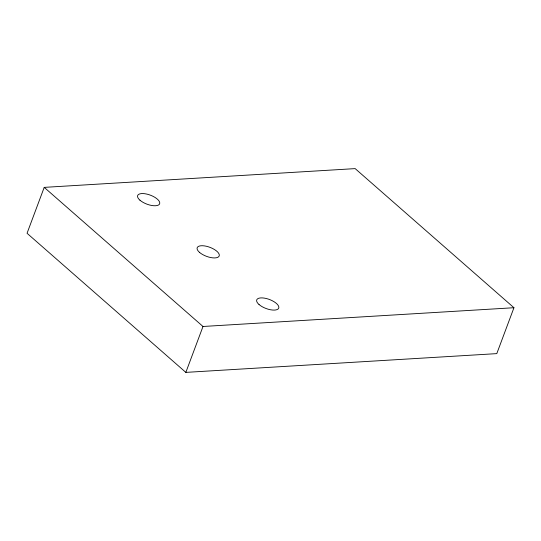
<?xml version="1.0" encoding="UTF-8"?>
<svg xmlns="http://www.w3.org/2000/svg" width="541" height="541" viewBox="0 0 541 541"><rect width="100%" height="100%" fill="white"/><g stroke="black" fill="none" stroke-linecap="round" stroke-linejoin="round"><path stroke-width="0.81" d="M44.213 187.375L27.05 233.279L185.84 372.384L496.787 353.625L513.95 307.721L355.16 168.616L44.213 187.375L203.003 326.48L513.95 307.721M185.84 372.384L203.003 326.48M139.936 200.184A11.753 4.822 20.5 0 0 159.007 204.667A11.753 4.822 20.5 0 0 146.976 194.124A11.753 4.822 20.5 0 0 139.936 200.184M259.024 304.515A11.753 4.822 20.5 0 0 278.101 308.999A11.753 4.822 20.5 0 0 266.071 298.456A11.753 4.822 20.5 0 0 259.024 304.515M199.48 252.349A11.753 4.822 20.5 0 0 218.557 256.833A11.753 4.822 20.5 0 0 206.52 246.29A11.753 4.822 20.5 0 0 199.48 252.349"/></g></svg>
